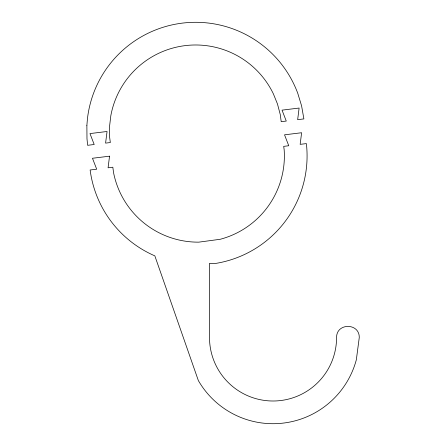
<?xml version="1.0" encoding="UTF-8"?>
<svg xmlns="http://www.w3.org/2000/svg" width="446" height="446" viewBox="0 0 446 446"><rect width="100%" height="100%" fill="white"/><g stroke="black" fill="none" stroke-linecap="round" stroke-linejoin="round"><path stroke-width="0.67" d="M86.875 125.499L86.981 138.723L87.633 145.307L94.195 144.504L89.969 133.583L107.057 131.492L105.585 143.116L110.335 142.536L109.632 137.284L109.549 126.458L110.825 115.704A86.234 86.234 0 0 1 273.409 93.933L277.468 103.974L280.239 114.444L281.209 121.68L286.265 121.061L282.039 110.14L299.121 108.049L297.655 119.673L303.882 118.909L301.596 105.886L297.744 93.242A108.93 108.93 0 0 0 87.422 118.909L86.875 125.499M109.549 156.178L108.077 167.796L112.827 167.217L113.563 172.702A86.234 86.234 0 0 0 198.788 242.15L220.213 239.279A86.234 86.234 0 0 0 284.169 149.856L283.701 146.36L288.757 145.747L284.531 134.82L301.619 132.735L300.147 144.353L306.38 143.595A108.93 108.93 0 0 1 216.143 263.346L209.497 263.352L209.497 337.466A63.544 63.544 0 0 0 273.036 401.004A63.544 63.544 0 0 0 336.579 337.466C336.429 322.731 359.426 322.731 359.275 337.466L356.337 359.783A86.234 86.234 0 0 1 198.353 380.583L154.84 255.865A108.93 108.93 0 0 1 90.131 169.987L96.687 169.19L92.467 158.263L109.549 156.178"/></g></svg>
